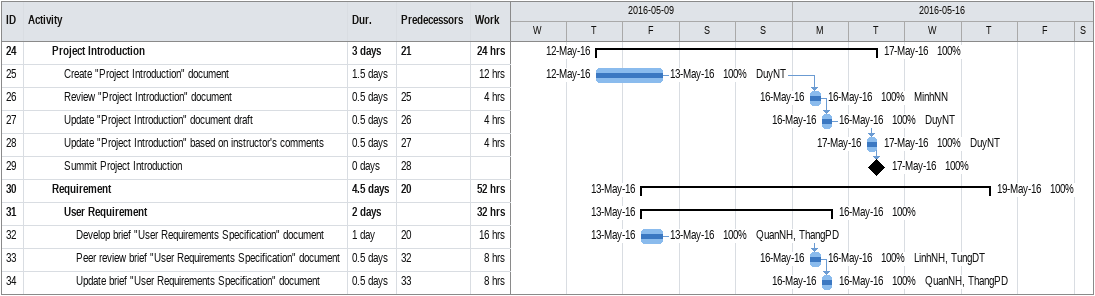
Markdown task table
| ID | Level | Task | Duration | Start | Finish | Predecessors | Resources | % complete | Work (h) |
|---|---|---|---|---|---|---|---|---|---|
| 24 | 3 | **Project Introduction** | 3d | 2016-05-12 | 2016-05-17 | 21 |  | 100 | 24 |
| 25 | 4 | Create "Project Introduction" document | 1.5d | 2016-05-12 | 2016-05-13 |  | DuyNT | 100 | 12 |
| 26 | 4 | Review "Project Introduction" document | 0.5d | 2016-05-16 | 2016-05-16 | 25 | MinhNN | 100 | 4 |
| 27 | 4 | Update "Project Introduction" document draft | 0.5d | 2016-05-16 | 2016-05-16 | 26 | DuyNT | 100 | 4 |
| 28 | 4 | Update "Project Introduction" based on instructor's comments | 0.5d | 2016-05-17 | 2016-05-17 | 27 | DuyNT | 100 | 4 |
| 29 | 4 | Summit Project Introduction | 0d | 2016-05-17 | 2016-05-17 | 28 |  | 100 |  |
| 30 | 3 | **Requirement** | 4.5d | 2016-05-13 | 2016-05-19 | 20 |  | 100 | 52 |
| 31 | 4 | **User Requirement** | 2d | 2016-05-13 | 2016-05-16 |  |  | 100 | 32 |
| 32 | 5 | Develop brief "User Requirements Specification" document | 1d | 2016-05-13 | 2016-05-13 | 20 | QuanNH, ThangPD | 100 | 16 |
| 33 | 5 | Peer review brief "User Requirements Specification" document | 0.5d | 2016-05-16 | 2016-05-16 | 32 | LinhNH, TungDT | 100 | 8 |
| 34 | 5 | Update brief "User Requirements Specification" document | 0.5d | 2016-05-16 | 2016-05-16 | 33 | QuanNH, ThangPD | 100 | 8 |
